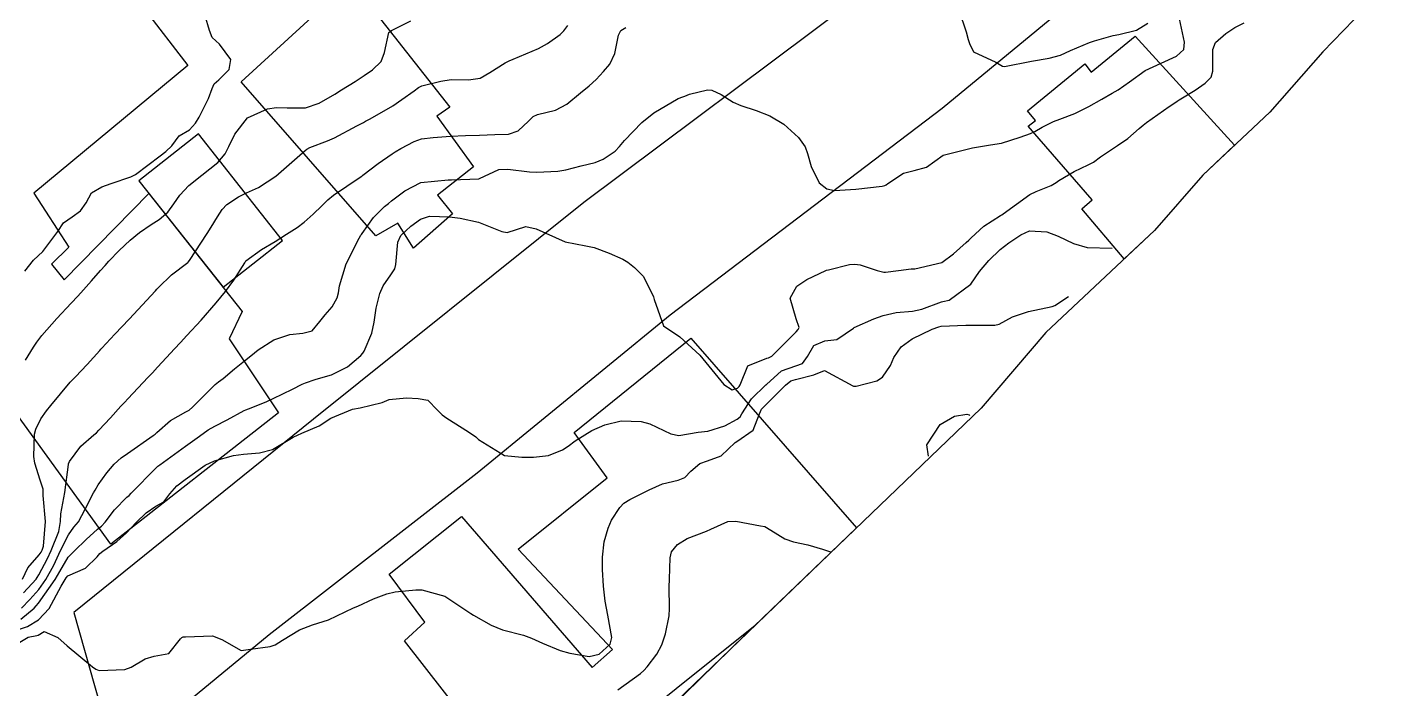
# Model space of a CAD drawing. Header units: metres. Extents: x 307586 to 320046, y 7427249 to 7434250.
# Drawn here: x 315564.1 to 315658.6, y 7432242.1 to 7432287.7 of the extents above; entities that cross this region are included whole.
import ezdxf

# ---------------------------------------------------------------- set-up
doc = ezdxf.new("R2010")
doc.units = ezdxf.units.M
doc.header["$MEASUREMENT"] = 0
for name, color, linetype in [('Area', 45, 'Continuous'), ('Curvas de Nivel 1m', 11, 'Continuous'), ('Curvas de Nivel 5m', 15, 'Continuous'), ('Edificações', 30, 'Continuous'), ('Vias Primárias', 230, 'Continuous')]:
    doc.layers.add(name, color=color, linetype=linetype)

msp = doc.modelspace()

# ---------------------------------------------------------------- linework, layer by layer
at = {"layer": 'Area'}
msp.add_polyline3d([(315659.775, 7432292.01, 760.09), (315657.01, 7432289.686, 766.031), (315653.457, 7432285.99, 761.374), (315649.797, 7432281.812, 761.453), (315645.188, 7432277.483, 766.833), (315641.854, 7432273.658, 765.343), (315634.35, 7432266.613, 762.643), (315629.886, 7432261.402, 764.823), (315619.998, 7432251.909, 768.292), (315605.774, 7432238.195, 772.211)], dxfattribs=at)
at = {"layer": 'Curvas de Nivel 1m', "flags": 128}
for points, elevation in [([(315563.941, 7432270.843), (315564.546, 7432271.606), (315564.87, 7432271.919), (315565.189, 7432272.206), (315566.219, 7432273.585), (315566.602, 7432274.189), (315567.218, 7432274.599), (315567.783, 7432275.006), (315568.175, 7432275.561), (315568.551, 7432276.246), (315569.244, 7432276.66), (315569.886, 7432276.905), (315571.251, 7432277.356), (315571.573, 7432277.525), (315573.266, 7432278.802), (315573.671, 7432279.094), (315574.075, 7432279.492), (315574.585, 7432280.185), (315575.29, 7432280.605), (315575.722, 7432281.048), (315575.956, 7432281.47), (315576.617, 7432282.761), (315576.861, 7432283.457), (315577.005, 7432283.777), (315577.332, 7432284.059), (315578.025, 7432284.761), (315578.151, 7432285.442), (315577.363, 7432286.504), (315576.872, 7432286.962), (315576.67, 7432287.461), (315576.38, 7432288.462)], 756), ([(315628.353, 7432288.846), (315628.869, 7432287.349), (315629.004, 7432286.836), (315629.094, 7432286.558), (315629.364, 7432285.974), (315630.905, 7432285.267), (315631.355, 7432284.98), (315631.514, 7432284.967), (315633.358, 7432285.332), (315634.587, 7432285.541), (315635.363, 7432285.758), (315636.048, 7432286.071), (315637.372, 7432286.627), (315637.702, 7432286.735), (315638.992, 7432287.103), (315639.38, 7432287.179), (315640.6, 7432287.482), (315641.392, 7432287.947)], 759), ([(315563.662, 7432246.835), (315564.585, 7432247.603), (315564.734, 7432247.762), (315564.896, 7432247.953), (315566.043, 7432249.583), (315566.365, 7432250.135), (315566.936, 7432251.111), (315567.151, 7432251.356), (315567.378, 7432251.566), (315568.162, 7432252.347), (315568.958, 7432253.047), (315569.236, 7432253.272), (315569.484, 7432253.545), (315570.126, 7432254.388), (315570.989, 7432255.256), (315571.133, 7432255.385), (315571.273, 7432255.526), (315573.011, 7432257.293), (315573.12, 7432257.391), (315573.262, 7432257.498), (315574.275, 7432258.233), (315575.026, 7432258.769), (315575.996, 7432259.466), (315576.597, 7432259.899), (315577.044, 7432260.16), (315577.904, 7432260.588), (315579.06, 7432261.234), (315579.193, 7432261.296), (315579.559, 7432261.425), (315580.628, 7432261.854), (315581.069, 7432262.062), (315582.398, 7432262.712), (315583.08, 7432263.067), (315583.3, 7432263.159), (315583.96, 7432263.371), (315584.828, 7432263.622), (315585.088, 7432263.694), (315586.198, 7432264.242), (315587.108, 7432265.026), (315587.252, 7432265.188), (315587.336, 7432265.328), (315587.865, 7432266.583), (315588.034, 7432267.321), (315588.165, 7432268.302), (315588.425, 7432269.317), (315588.655, 7432269.829), (315589.176, 7432270.588), (315589.467, 7432271.02), (315589.538, 7432271.306), (315589.66, 7432272.844), (315589.879, 7432273.303), (315590.566, 7432273.943), (315591.22, 7432274.435), (315591.861, 7432274.643), (315593.223, 7432274.599), (315593.959, 7432274.516), (315595.218, 7432274.238), (315596.827, 7432273.597), (315597.208, 7432273.523), (315598.49, 7432273.921), (315599.212, 7432273.772), (315600.535, 7432273.177), (315601.2, 7432272.867), (315602.641, 7432272.592), (315603.196, 7432272.476), (315604.236, 7432272.086), (315605.188, 7432271.676), (315605.536, 7432271.464), (315605.993, 7432271.108), (315606.574, 7432270.496), (315607.166, 7432269.39), (315607.297, 7432269.089), (315607.346, 7432268.902), (315607.99, 7432267.081), (315609.125, 7432266.32), (315610.504, 7432265.056), (315611.102, 7432264.29), (315612.148, 7432263.034), (315612.722, 7432262.668), (315613.08, 7432262.777), (315613.203, 7432262.897), (315613.265, 7432263.018), (315613.796, 7432264.32), (315615.111, 7432264.845), (315615.232, 7432264.878), (315615.459, 7432264.995), (315617.13, 7432266.671), (315617.267, 7432266.834), (315617.337, 7432266.968), (315617.142, 7432267.573), (315616.712, 7432268.977), (315617.171, 7432269.814), (315617.871, 7432270.268), (315619.182, 7432270.895), (315619.221, 7432270.912), (315619.361, 7432270.948), (315620.804, 7432271.317), (315621.187, 7432271.342), (315621.547, 7432271.285), (315622.729, 7432270.907), (315623.088, 7432270.807), (315623.182, 7432270.79), (315623.293, 7432270.788), (315624.183, 7432270.89), (315625.056, 7432271.009), (315625.184, 7432271.011), (315625.318, 7432271.011), (315627.189, 7432271.437), (315627.991, 7432272.046), (315628.859, 7432272.833), (315629.048, 7432272.989), (315629.208, 7432273.147), (315630.087, 7432273.954), (315631.231, 7432274.679), (315631.309, 7432274.732), (315631.401, 7432274.807), (315633.247, 7432276.139), (315633.681, 7432276.343), (315634.724, 7432276.765), (315635.056, 7432276.961), (315635.258, 7432277.093), (315636.301, 7432277.716), (315637.275, 7432278.18), (315637.636, 7432278.376), (315638.112, 7432278.728), (315639.291, 7432279.522), (315640.001, 7432279.998), (315640.795, 7432280.695), (315641.07, 7432280.928), (315641.307, 7432281.098), (315642.849, 7432282.198), (315643.321, 7432282.51), (315643.411, 7432282.57), (315643.547, 7432282.658), (315644.642, 7432283.338), (315645.341, 7432283.818), (315645.764, 7432284.221), (315645.867, 7432284.635), (315645.861, 7432286.142), (315646.063, 7432286.633), (315646.767, 7432287.241), (315647.389, 7432287.66), (315648.024, 7432287.98)], 761), ([(315563.779, 7432249.611), (315564.141, 7432250.392), (315564.938, 7432251.28), (315565.068, 7432251.471), (315565.13, 7432251.597), (315565.22, 7432251.87), (315565.366, 7432253.594), (315565.205, 7432255.381), (315565.201, 7432255.597), (315565.2, 7432255.802), (315565.001, 7432256.433), (315564.642, 7432257.604), (315564.567, 7432258.055), (315564.617, 7432259.604), (315564.694, 7432259.948), (315565.049, 7432260.656), (315565.436, 7432261.216), (315565.732, 7432261.59), (315567.079, 7432263.183), (315567.263, 7432263.386), (315567.432, 7432263.567), (315568.233, 7432264.421), (315569.11, 7432265.381), (315569.191, 7432265.47), (315569.265, 7432265.548), (315570.161, 7432266.501), (315571.133, 7432267.53), (315572.951, 7432269.503), (315573.048, 7432269.608), (315573.156, 7432269.724), (315574.068, 7432270.592), (315575.182, 7432271.441), (315575.204, 7432271.458), (315575.218, 7432271.479), (315575.29, 7432271.584), (315576.523, 7432273.46), (315576.787, 7432273.879), (315577.22, 7432274.603), (315577.56, 7432275.114), (315577.885, 7432275.443), (315578.687, 7432275.987), (315579.241, 7432276.258), (315580.051, 7432276.616), (315581.253, 7432277.41), (315583.271, 7432279.182), (315583.385, 7432279.265), (315583.605, 7432279.377), (315584.816, 7432279.836), (315585.29, 7432280.053), (315586.833, 7432280.872), (315587.301, 7432281.113), (315587.442, 7432281.188), (315587.703, 7432281.326), (315588.721, 7432281.903), (315589.312, 7432282.262), (315589.939, 7432282.681), (315590.801, 7432283.295), (315591.1, 7432283.519), (315591.328, 7432283.633), (315592.638, 7432283.966), (315593.335, 7432284.076), (315594.544, 7432284.038), (315595.337, 7432284.17), (315596.012, 7432284.56), (315597.067, 7432285.214), (315597.354, 7432285.36), (315597.627, 7432285.478), (315599.363, 7432286.218), (315599.994, 7432286.556), (315600.85, 7432287.175), (315601.117, 7432287.432), (315601.382, 7432287.798)], 758), ([(315563.856, 7432248.658), (315564.727, 7432249.602), (315564.805, 7432249.71), (315564.917, 7432249.898), (315565.501, 7432251.025), (315565.766, 7432251.588), (315566.279, 7432252.903), (315566.398, 7432253.578), (315566.427, 7432254.123), (315566.701, 7432255.574), (315566.945, 7432257.503), (315566.956, 7432257.571), (315567.014, 7432257.719), (315567.81, 7432258.777), (315568.694, 7432259.553), (315568.879, 7432259.708), (315569.038, 7432259.882), (315569.851, 7432260.741), (315570.57, 7432261.535), (315570.806, 7432261.792), (315571.068, 7432262.07), (315572.428, 7432263.51), (315572.746, 7432263.847), (315573.094, 7432264.222), (315573.713, 7432264.885), (315574.266, 7432265.488), (315574.676, 7432265.926), (315575.122, 7432266.405), (315576.094, 7432267.466), (315577.145, 7432268.665), (315577.784, 7432269.444), (315578.366, 7432270.237), (315579.104, 7432271.431), (315579.133, 7432271.481), (315579.184, 7432271.555), (315580.259, 7432272.352), (315581.198, 7432272.898), (315581.993, 7432273.398), (315582.725, 7432273.872), (315583.216, 7432274.222), (315583.822, 7432274.776), (315584.423, 7432275.368), (315584.835, 7432275.766), (315585.24, 7432276.101), (315587.059, 7432277.333), (315587.176, 7432277.41), (315587.255, 7432277.467), (315588.318, 7432278.268), (315589.277, 7432278.945), (315589.494, 7432279.093), (315589.863, 7432279.304), (315590.788, 7432279.795), (315591.29, 7432279.986), (315592.093, 7432280.08), (315593.292, 7432280.161), (315594.341, 7432280.201), (315595.293, 7432280.229), (315596.349, 7432280.279), (315597.294, 7432280.307), (315597.959, 7432280.541), (315598.671, 7432281.196), (315598.99, 7432281.509), (315599.308, 7432281.658), (315600.533, 7432281.955), (315601.315, 7432282.375), (315602.273, 7432283.156), (315602.855, 7432283.623), (315603.337, 7432284.063), (315603.858, 7432284.622), (315604.283, 7432285.131), (315604.622, 7432285.865), (315604.888, 7432287.125), (315605.055, 7432287.446), (315605.381, 7432287.669)], 759), ([(315563.994, 7432264.717), (315564.545, 7432265.606), (315564.769, 7432265.951), (315565.121, 7432266.421), (315566.159, 7432267.585), (315567.144, 7432268.645), (315567.59, 7432269.124), (315568, 7432269.562), (315568.545, 7432270.173), (315569.173, 7432270.901), (315569.475, 7432271.25), (315569.731, 7432271.545), (315570.442, 7432272.286), (315571.198, 7432272.998), (315571.846, 7432273.52), (315572.654, 7432274.066), (315573.217, 7432274.423), (315573.796, 7432274.922), (315574.214, 7432275.49), (315574.626, 7432276.099), (315575.246, 7432276.754), (315576.155, 7432277.466), (315577.262, 7432278.351), (315577.767, 7432278.945), (315578.01, 7432279.443), (315578.429, 7432280.296), (315579.303, 7432281.43), (315580.685, 7432282.04), (315581.31, 7432282.139), (315582.024, 7432282.114), (315583.31, 7432282.121), (315584.246, 7432282.439), (315585.32, 7432283.069), (315585.787, 7432283.353), (315586.729, 7432283.942), (315587.338, 7432284.336), (315587.921, 7432284.748), (315588.507, 7432285.318), (315588.749, 7432285.926), (315589.055, 7432287.313), (315589.231, 7432287.455), (315589.376, 7432287.518), (315590.572, 7432288.111)], 757), ([(315562.876, 7432245.936), (315564.137, 7432246.351), (315564.885, 7432246.795), (315565.615, 7432247.589), (315566.448, 7432249.117), (315566.723, 7432249.573), (315566.794, 7432249.693), (315566.917, 7432249.834), (315568.121, 7432250.362), (315568.937, 7432251.155), (315569.107, 7432251.381), (315569.33, 7432251.546), (315570.284, 7432252.202), (315570.956, 7432252.805), (315571.626, 7432253.52), (315572.305, 7432254.178), (315572.98, 7432254.644), (315573.534, 7432254.946), (315573.943, 7432255.49), (315574.435, 7432256.05), (315575.003, 7432256.476), (315576.384, 7432257.459), (315577.016, 7432257.776), (315578.331, 7432258.125), (315579.021, 7432258.234), (315580.131, 7432258.309), (315581.024, 7432258.544), (315582.442, 7432259.389), (315583.046, 7432259.668), (315584.232, 7432260.187), (315585.056, 7432260.715), (315586.548, 7432261.338), (315587.064, 7432261.414), (315588.582, 7432261.801), (315589.07, 7432261.991), (315590.259, 7432262.11), (315591.071, 7432262.062), (315591.733, 7432261.943), (315592.396, 7432261.27), (315592.727, 7432260.932), (315593.057, 7432260.716), (315594.529, 7432259.764), (315595.045, 7432259.433), (315595.137, 7432259.332), (315595.22, 7432259.237), (315597.027, 7432258.131), (315598.212, 7432258.011), (315599.025, 7432258.023), (315600.066, 7432258.141), (315601.033, 7432258.528), (315601.419, 7432258.783), (315601.898, 7432259.157), (315603.05, 7432259.856), (315603.936, 7432260.249), (315605.057, 7432260.529), (315606.444, 7432260.487), (315607.055, 7432260.319), (315608.501, 7432259.623), (315609.047, 7432259.517), (315610.372, 7432259.735), (315611.051, 7432259.821), (315612.206, 7432260.184), (315613.059, 7432260.635), (315613.271, 7432260.808), (315613.391, 7432261.017), (315614.047, 7432262.037), (315615.052, 7432263), (315615.07, 7432263.014), (315615.083, 7432263.032), (315616.114, 7432263.968), (315617.103, 7432264.32), (315617.584, 7432264.487), (315617.919, 7432264.962), (315618.354, 7432265.724), (315619.124, 7432266.043), (315619.931, 7432266.136), (315621.088, 7432266.93), (315621.107, 7432266.956), (315621.134, 7432266.974), (315622.485, 7432267.568), (315623.146, 7432267.792), (315624.042, 7432267.999), (315625.151, 7432268.096), (315625.801, 7432268.223), (315627.161, 7432268.731), (315627.254, 7432268.756), (315627.697, 7432268.845), (315629.174, 7432269.956), (315629.786, 7432270.824), (315630.414, 7432271.594), (315631.198, 7432272.349), (315631.811, 7432272.801), (315632.64, 7432273.36), (315633.216, 7432273.643), (315634.417, 7432273.566), (315635.211, 7432273.268), (315636.27, 7432272.749), (315637.2, 7432272.489), (315638.923, 7432272.44)], 762), ([(315563.363, 7432245.118), (315564.167, 7432245.607), (315564.762, 7432245.713), (315564.874, 7432245.751), (315565.271, 7432245.989), (315566.22, 7432245.58), (315566.864, 7432245.002), (315568.602, 7432243.552), (315568.841, 7432243.387), (315569.073, 7432243.316), (315570.841, 7432243.378), (315571.268, 7432243.524), (315572.244, 7432244.117), (315572.855, 7432244.305), (315573.877, 7432244.471), (315574.668, 7432245.482), (315574.768, 7432245.587), (315574.874, 7432245.622), (315575.035, 7432245.638), (315576.875, 7432245.706), (315577.52, 7432245.444), (315578.862, 7432244.687), (315579.515, 7432244.772), (315580.866, 7432244.964), (315581.208, 7432245.065), (315581.706, 7432245.398), (315582.88, 7432246.118), (315583.793, 7432246.461), (315584.887, 7432246.806), (315586.042, 7432247.343), (315586.607, 7432247.625), (315586.899, 7432247.749), (315587.989, 7432248.237), (315588.912, 7432248.601), (315589.492, 7432248.727), (315590.917, 7432248.874), (315591.328, 7432248.873), (315592.91, 7432248.431), (315594.708, 7432247.242), (315594.892, 7432247.112), (315596.093, 7432246.43), (315596.882, 7432246.103), (315598.335, 7432245.738), (315598.876, 7432245.542), (315599.637, 7432245.182), (315600.866, 7432244.694), (315601.519, 7432244.504), (315602.86, 7432244.277), (315603.554, 7432244.441), (315604.301, 7432245.126), (315604.415, 7432245.587), (315604.139, 7432247.128), (315603.957, 7432248.079), (315603.839, 7432249.131), (315603.783, 7432250.282), (315603.77, 7432251.132), (315603.904, 7432252.179), (315604.164, 7432253.128), (315604.411, 7432253.686), (315604.984, 7432254.552), (315605.256, 7432254.849), (315605.676, 7432255.11), (315607, 7432255.767), (315607.909, 7432256.176), (315609.007, 7432256.436), (315609.453, 7432256.621), (315609.863, 7432257.062), (315610.487, 7432257.589), (315611.024, 7432257.763), (315611.963, 7432258.102), (315612.935, 7432259.022), (315613.044, 7432259.093), (315614.176, 7432259.885), (315614.601, 7432261.005), (315614.747, 7432261.322), (315615.069, 7432261.653), (315616.403, 7432262.98), (315616.77, 7432263.292), (315617.089, 7432263.386), (315618.347, 7432263.705), (315619.099, 7432263.996), (315621.04, 7432262.93), (315621.083, 7432262.908), (315621.269, 7432262.927), (315622.704, 7432263.291), (315623.092, 7432263.528), (315623.651, 7432264.349), (315623.873, 7432264.892), (315624.374, 7432265.633), (315625.126, 7432266.175), (315626.52, 7432266.859), (315626.967, 7432267.021), (315627.136, 7432267.056), (315628.835, 7432267.135), (315629.137, 7432267.133), (315630.831, 7432267.12), (315631.139, 7432267.193), (315632.053, 7432267.703), (315633.152, 7432268.07), (315634.796, 7432268.402), (315634.973, 7432268.483), (315635.923, 7432269.1)], 763), ([(315626.263, 7432258.1), (315626.136, 7432258.864), (315627.057, 7432260.281), (315628.046, 7432260.84), (315628.906, 7432260.99), (315629.064, 7432260.932), (315629.123, 7432260.89)], 764), ([(315604.831, 7432241.975), (315606.412, 7432243.096), (315606.635, 7432243.304), (315606.85, 7432243.553), (315607.518, 7432244.429), (315607.862, 7432245.08), (315608.118, 7432245.84), (315608.384, 7432247.075), (315608.4, 7432247.575), (315608.377, 7432249.075), (315608.409, 7432249.595), (315608.44, 7432251.075), (315608.532, 7432251.489), (315608.952, 7432251.987), (315609.615, 7432252.405), (315610.962, 7432252.924), (315611.253, 7432253.046), (315612.413, 7432253.587), (315612.972, 7432253.611), (315614.677, 7432253.293), (315614.966, 7432253.23), (315615.386, 7432252.994), (315616.363, 7432252.385), (315616.955, 7432252.19), (315617.95, 7432251.963), (315618.95, 7432251.669), (315619.493, 7432251.49)], 764)]:
    msp.add_lwpolyline(points, dxfattribs=dict(at, elevation=elevation))
at = {"layer": 'Curvas de Nivel 5m', "flags": 128}
for points, elevation in [([(315563.705, 7432247.612), (315564.294, 7432248.211), (315564.906, 7432248.883), (315565.4, 7432249.593), (315565.934, 7432250.579), (315566.409, 7432251.578), (315566.954, 7432252.674), (315567.334, 7432253.192), (315567.638, 7432253.563), (315568.111, 7432254.424), (315568.689, 7432255.553), (315568.792, 7432255.755), (315568.999, 7432256.114), (315569.604, 7432256.947), (315570.103, 7432257.539), (315570.587, 7432257.964), (315571.02, 7432258.266), (315572.792, 7432259.504), (315572.922, 7432259.614), (315573.036, 7432259.73), (315573.999, 7432260.54), (315575.058, 7432261.148), (315575.265, 7432261.272), (315575.512, 7432261.473), (315577.079, 7432263.043), (315577.305, 7432263.223), (315577.614, 7432263.445), (315578.411, 7432264.119), (315579.101, 7432264.66), (315579.532, 7432265), (315580.044, 7432265.421), (315581.12, 7432266.104), (315582.208, 7432266.478), (315583.125, 7432266.57), (315583.759, 7432266.741), (315584.292, 7432267.368), (315584.658, 7432267.847), (315585.148, 7432268.395), (315585.494, 7432269.019), (315585.576, 7432269.354), (315585.654, 7432269.839), (315586.103, 7432271.346), (315587.006, 7432273.138), (315587.113, 7432273.331), (315587.156, 7432273.378), (315587.205, 7432273.44), (315587.996, 7432274.548), (315588.755, 7432275.315), (315589.019, 7432275.529), (315589.237, 7432275.693), (315590.148, 7432276.397), (315591.25, 7432276.971), (315593.148, 7432277.158), (315593.252, 7432277.155), (315593.357, 7432277.153), (315595.253, 7432277.225), (315595.301, 7432277.239), (315596.625, 7432277.857), (315597.263, 7432277.885), (315598.756, 7432277.7), (315599.26, 7432277.679), (315600.695, 7432277.742), (315601.263, 7432277.842), (315602.298, 7432278.124), (315603.271, 7432278.349), (315603.833, 7432278.576), (315604.643, 7432279.126), (315604.958, 7432279.452), (315605.29, 7432279.859), (315606.485, 7432281.102), (315607.31, 7432281.783), (315609.007, 7432282.761), (315609.321, 7432282.88), (315609.459, 7432282.931), (315609.784, 7432283.065), (315611.015, 7432283.365), (315611.327, 7432283.329), (315611.96, 7432283.04), (315612.787, 7432282.497), (315613.315, 7432282.271), (315614.38, 7432281.941), (315615.309, 7432281.559), (315616.294, 7432280.99), (315617.294, 7432280.075), (315617.746, 7432279.432), (315617.929, 7432278.97), (315618.175, 7432278.061), (315618.718, 7432276.955), (315619.249, 7432276.53), (315619.779, 7432276.413), (315621.249, 7432276.497), (315623.071, 7432276.723), (315623.251, 7432276.755), (315623.351, 7432276.8), (315623.465, 7432276.898), (315624.544, 7432277.607), (315625.267, 7432277.789), (315626.117, 7432278.024), (315627.283, 7432278.86), (315629.288, 7432279.357), (315630.549, 7432279.559), (315631.292, 7432279.69), (315632.594, 7432280.088), (315633.299, 7432280.349), (315633.591, 7432280.486), (315634.09, 7432280.772), (315634.89, 7432281.181), (315635.309, 7432281.336), (315636.347, 7432281.716), (315637.318, 7432282.2), (315638.226, 7432282.726), (315638.921, 7432283.124), (315639.333, 7432283.369), (315640.129, 7432283.915), (315641.201, 7432284.692), (315641.297, 7432284.747), (315641.354, 7432284.771), (315641.491, 7432284.824), (315643.363, 7432285.673), (315643.881, 7432286.141), (315643.924, 7432286.654), (315643.494, 7432288.567)], 760), ([(315606.088, 7432239.842), (315614.313, 7432246.43)], 765)]:
    msp.add_lwpolyline(points, dxfattribs=dict(at, elevation=elevation))
at = {"layer": 'Edificações'}
for points in [[(315586.423, 7432290.843), (315593.253, 7432282.171), (315592.356, 7432281.544), (315594.893, 7432278.04), (315592.41, 7432276.099), (315593.436, 7432274.805), (315590.737, 7432272.433), (315589.657, 7432274.158), (315588.146, 7432273.296), (315578.851, 7432283.921), (315586.423, 7432290.843)], [(315572.177, 7432288.935), (315575.187, 7432285.036), (315564.556, 7432276.239), (315566.968, 7432272.498), (315565.787, 7432271.337), (315566.663, 7432270.26), (315572.504, 7432276.212), (315578.928, 7432268.066), (315578.041, 7432266.181), (315581.437, 7432261.083), (315569.877, 7432252.008), (315560.284, 7432265.235)]]:
    msp.add_lwpolyline(points, dxfattribs=at)
for points, elevation in [([(315647.372, 7432279.534), (315645.188, 7432277.483), (315641.854, 7432273.658), (315639.758, 7432271.69), (315636.847, 7432275.161), (315637.556, 7432275.781), (315633.133, 7432280.858), (315633.638, 7432281.245), (315633.095, 7432281.904), (315637.052, 7432285.159), (315637.479, 7432284.578), (315640.505, 7432287.058)], 764.284), ([(315600.096, 7432232.539), (315590.123, 7432245.355), (315591.535, 7432246.642), (315589.08, 7432249.95), (315594.05, 7432253.934), (315603.069, 7432243.517), (315604.48, 7432244.742), (315597.976, 7432251.667), (315604.106, 7432256.604), (315601.836, 7432259.729), (315609.873, 7432266.225), (315621.298, 7432253.157), (315613.644, 7432245.783)], 772.422)]:
    msp.add_lwpolyline(points, close=True, dxfattribs=dict(at, elevation=elevation))
msp.add_lwpolyline([(315577.615, 7432269.736), (315581.715, 7432272.972), (315575.912, 7432280.324), (315571.812, 7432277.088)], close=True, dxfattribs=at)
at = {"layer": 'Vias Primárias'}
msp.add_lwpolyline([(315682.659, 7432340.223), (315673.922, 7432332.424), (315662.089, 7432323.121), (315648.297, 7432311.647), (315637.022, 7432302.563), (315620.809, 7432289.289), (315602.494, 7432275.587), (315583.857, 7432260.633), (315567.324, 7432247.308), (315570.21, 7432237.078), (315580.796, 7432245.794), (315595.131, 7432256.929), (315608.444, 7432267.845), (315627.206, 7432282.098), (315650.064, 7432300.944), (315667.782, 7432315.235), (315684.823, 7432329.259), (315695.334, 7432337.47, -0.087919), (315698.218, 7432338.73, -0.165491), (315702.634, 7432338.325, -0.248294), (315703.445, 7432337.29), (315703.79, 7432335.37)], format="xyb", dxfattribs=at)
msp.add_lwpolyline([(315682.659, 7432340.223), (315673.922, 7432332.424), (315662.089, 7432323.121), (315648.297, 7432311.647), (315637.022, 7432302.563), (315620.809, 7432289.289), (315602.494, 7432275.587), (315583.857, 7432260.633), (315567.324, 7432247.308), (315570.21, 7432237.078), (315580.796, 7432245.794), (315595.131, 7432256.929), (315608.444, 7432267.845), (315627.206, 7432282.098), (315650.064, 7432300.944), (315667.782, 7432315.235), (315684.823, 7432329.259), (315695.334, 7432337.47, -0.087919), (315698.218, 7432338.73, -0.165491), (315702.634, 7432338.325, -0.248294), (315703.445, 7432337.29), (315703.79, 7432335.37)], format="xyb", dxfattribs=at)

doc.saveas('drawing.dxf')
